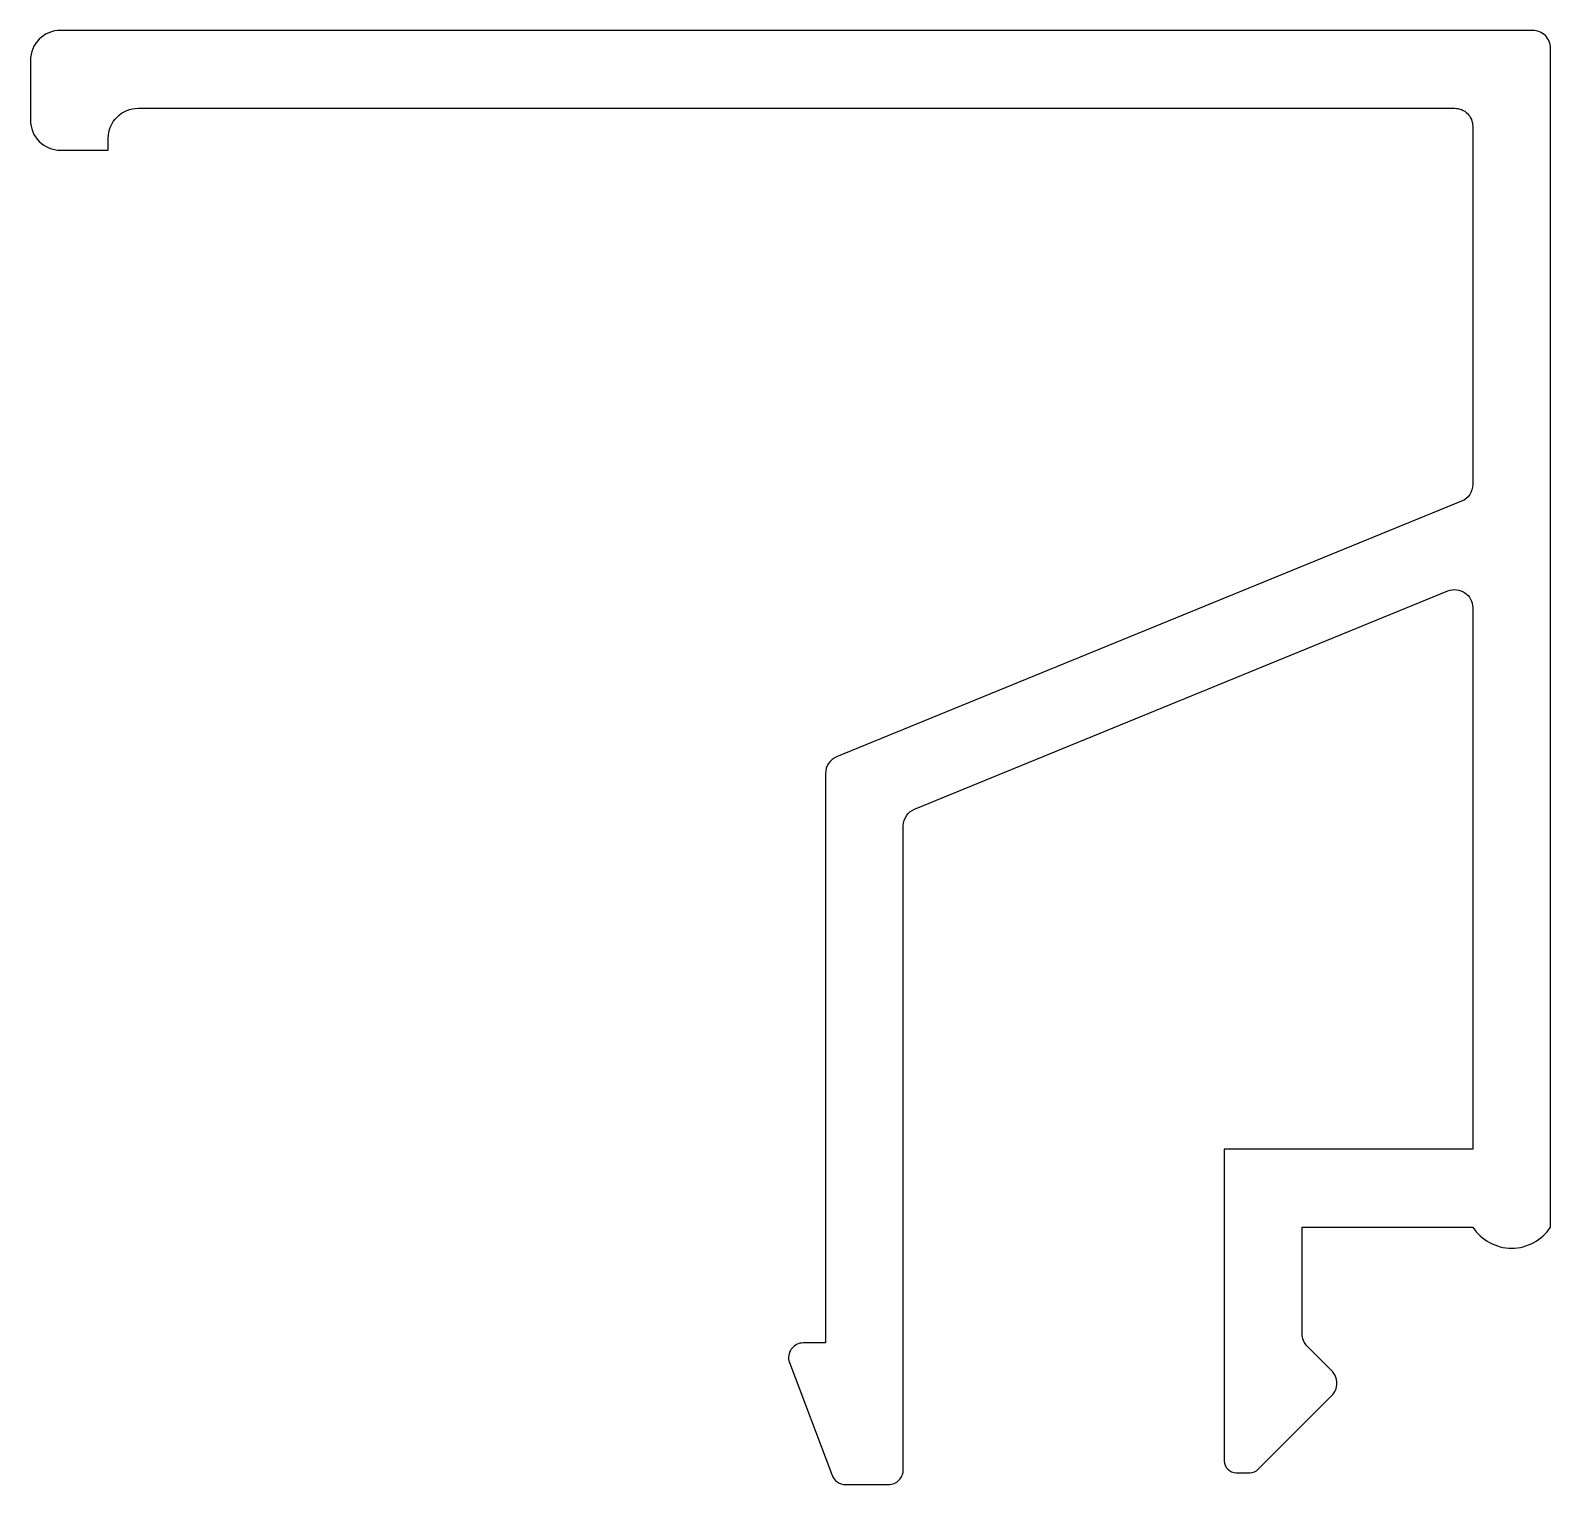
# Model space of a CAD drawing. Extents: x 149.2 to 174.5, y 211 to 235.2.
import ezdxf

# ---------------------------------------------------------------- set-up
doc = ezdxf.new("R2010")
doc.units = 0
doc.header["$LTSCALE"] = 15
doc.layers.get('0').update_dxf_attribs({"linetype": 'CONTINUOUS'})

msp = doc.modelspace()

# ---------------------------------------------------------------- linework, layer by layer
at = {"color": 0, "linetype": 'BYBLOCK'}
msp.add_lwpolyline([(162.624, 223.116, 0.304583), (162.438, 222.838), (162.438, 213.936), (162.438, 213.334), (162.069, 213.334, 0.513117), (161.835, 213.007), (162.543, 211.137, 0.321775), (162.777, 210.969), (163.49, 210.969, 0.414214), (163.737, 211.217), (163.737, 221.965, -0.304583), (163.924, 222.243), (172.829, 225.885, -0.533057), (173.242, 225.607), (173.242, 216.566), (169.093, 216.566), (169.093, 211.368, 0.414214), (169.293, 211.168), (169.521, 211.168, 0.198912), (169.661, 211.226), (170.886, 212.451, 0.414214), (170.886, 212.871), (170.48, 213.277, -0.198912), (170.393, 213.487), (170.393, 215.267), (173.242, 215.267, 0.541009), (174.542, 215.267), (174.542, 234.941, 0.414214), (174.242, 235.241), (149.666, 235.241, 0.414214), (149.167, 234.741), (149.167, 233.741, 0.414214), (149.666, 233.242), (150.466, 233.242), (150.466, 233.441, -0.414214), (150.966, 233.941), (172.942, 233.941, -0.414214), (173.242, 233.641), (173.242, 227.66, -0.304583), (173.056, 227.382)], format="xyb", close=True, dxfattribs=at)

doc.saveas('drawing.dxf')
